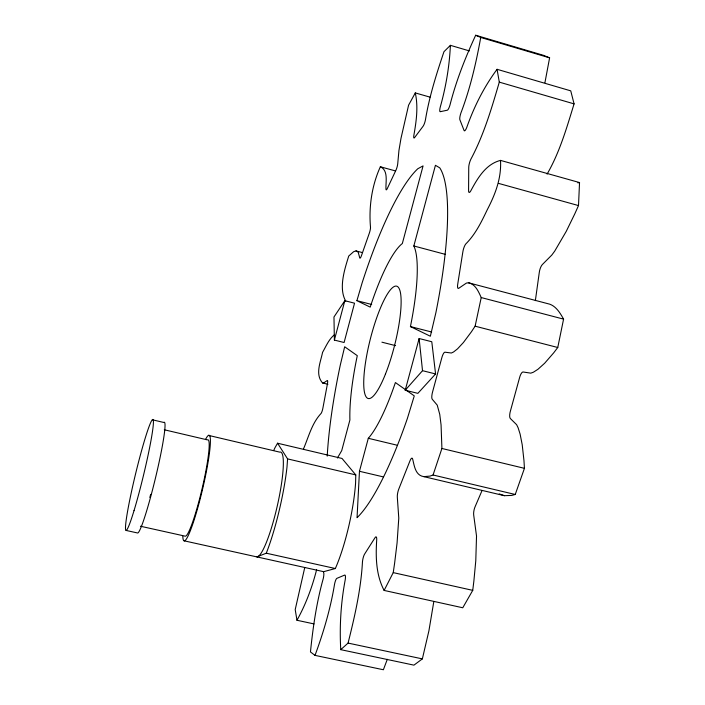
<?xml version="1.0" encoding="UTF-8"?>
<svg xmlns="http://www.w3.org/2000/svg" width="705" height="705" viewBox="0 0 705 705"><rect width="100%" height="100%" fill="white"/><g stroke="black" fill="none" stroke-linecap="round" stroke-linejoin="round"><path stroke-width="1.06" d="M273.848 450.187A70.156 11.456 -77.1 0 1 275.003 447.693L277.558 443.216L342.013 458.453L355.778 474.897L355.584 483.066A69.557 14.673 -77.5 0 1 335.342 568.53L323.648 571.676L184.278 540.85M535.359 300.638L539.246 272.703A6.451 2.009 -74.3 0 1 542.383 264.525L551.803 255.06L554.685 251.165L566.265 231.328L574.778 213.879L578.505 205.569L579.536 182.56L500.515 160.396C485.639 164.115 477.391 178.585 470.667 191.073A6.363 1.569 -74 0 1 468.587 190.288L468.737 167.772A6.283 1.516 -73.8 0 1 470.834 159.286C483.797 134.99 491.605 108.447 499.299 82.133L497.069 69.302L570.75 90.848L574.073 103.873C566.705 127.825 559.717 152.289 547.089 174.117M359.462 471.284L357.047 517.708A186.816 40.758 -75.8 0 0 407.384 418.444L414.276 395.875L395.399 382.551A104.455 22.648 -75.8 0 1 368.301 438.298L359.462 471.284L383.053 476.827M469.398 50.919L450.398 45.331C449.438 66.244 445.904 86.979 440.246 107.125A5.543 1.163 -73.6 0 0 440.334 111.672L447.226 110.227A5.658 1.216 -73.6 0 0 450.001 104.948C456.117 80.881 465.265 57.739 475.681 35.25L543.458 55.316L549.609 57.836L544.939 82.626M277.558 443.216L287.587 458.893L286.997 467.045A70.156 11.456 -77.1 0 1 266.279 553.205L256.832 556.897A53.756 8.777 -77.1 0 0 277.911 503.114A53.756 8.777 -77.1 0 0 279.709 452.134L208.46 435.373M482.044 490.548L475.24 506.401A6.389 1.965 -77.8 0 0 473.716 515.196L476.527 536.029L475.778 560.819L473.875 581.043L472.738 590.358L462.762 607.772L384.119 590.429L393.24 572.619L394.606 563.26L397.074 542.947L398.783 518.122L397.329 497.404A6.451 1.621 -77.4 0 1 398.986 488.539L409.781 461.334A6.512 1.666 -77.1 0 1 412.619 458.929C414.337 465.688 415.245 475.426 423.89 476.65L504.383 495.685L511.733 495.412L515.24 494.478L524.441 468.332L523.965 460.585L522.211 444.714L520.105 434.068L518.104 427.724L516.624 424.692L510.332 418.497A6.521 2.08 -76.3 0 1 510.49 410.768L519.497 377.942A6.53 2.08 -75.8 0 1 523.101 371.993L530.786 373.148L533.359 372.231L537.915 369.314L544.639 363.251L553.645 352.905L557.761 347.494L563.577 319.127C559.955 312.65 555.434 305.045 547.547 303.608L468.428 282.775L466.402 283.084L458.735 288.301A6.556 1.701 -74.9 0 1 457.809 283.595L462.788 252.284A6.512 1.666 -74.6 0 1 465.776 243.974C475.478 234.298 481.436 221.916 487.27 209.72C495.324 194.236 501.537 178.171 500.515 160.396M433.822 601.532L428.904 630.86L422.357 658.884L413.941 665.141L340.753 649.658C339.44 626.269 340.859 602.766 345.238 579.739A5.922 1.331 -78.1 0 0 344.569 575.121L336.999 578.303A5.807 1.278 -78.1 0 0 334.567 584.075C330.566 608.468 323.56 632.226 315.012 655.377L383.379 669.75L387.309 659.298M475.681 35.25L480.731 37.453C476.104 63.089 470.2 88.574 460.92 112.967A5.931 1.331 -73.5 0 0 459.951 119.929L464.022 130.337A6.045 1.392 -73.5 0 0 466.728 127.534C474.024 106.808 483.965 86.988 497.069 69.302M423.89 476.65L430.068 476.078L433.055 475.003L441.912 448.468L441.066 424.93L439.753 414.373L437.232 405.137L432.227 399.215A6.583 1.718 -76.2 0 1 432.694 391.486L441.674 358.29A6.592 1.727 -75.8 0 1 444.952 352.192L451.35 353.011L453.553 351.98L457.51 348.869L463.414 342.515L471.425 331.773L475.117 326.186L481.224 297.563C478.554 291.694 475.47 284.115 468.428 282.775M340.753 649.658L348.067 643.083C354.747 616.373 360.978 589.362 362.467 561.77A6.178 1.454 -78 0 1 364.793 553.786L374.884 537.924A6.274 1.516 -77.9 0 1 376.734 539.448C375.589 556.633 375.897 574.822 384.119 590.429M334.382 340.074L344.824 300.7L354.536 303.194L344.093 342.515L334.382 340.074L333.967 316.994L344.824 300.7M304.736 567.613L295.21 609.587L296.964 620.268L314.025 623.916M413.835 245.975L435.434 165.296L439.753 167.852A186.816 40.758 -75.8 0 1 435.893 312.65L430.358 336.232L410.425 326.582A104.455 22.648 -75.8 0 0 413.835 245.975L445.525 254.417M405.216 390.235L419.131 338.523L431.786 341.74L435.575 373.95L417.862 393.355L405.216 390.235L422.515 370.68L419.131 338.523M316.598 569.781C312.13 587.327 305.785 604.423 296.964 620.268M356.906 300.683L362.123 282.89A186.816 40.758 -75.8 0 1 417.818 168.733L423.07 165.895L402.335 243.525A104.455 22.648 -75.8 0 0 370.213 307.124L356.906 300.683L371.694 304.481M303.573 448.724C308.675 436.721 311.918 423.229 321.048 413.474A4.706 0.872 -76.4 0 0 322.969 407.71L327.349 384.313A4.671 0.864 -76.3 0 0 327.208 380.55L323.445 383.088L322.555 382.947C314.853 374.329 320.652 361.982 322.564 352.368C326.054 346.287 328.838 339.255 334.417 334.778M395.091 170.821L380.356 166.768C371.87 185.441 368.715 206.732 370.495 227.151A4.75 0.89 -75 0 1 369.235 233.417L361.594 255.254A4.706 0.872 -75.2 0 1 359.753 257.889L358.166 252.134L355.999 250.901L353.663 251.676L348.746 256.021C344.719 269.002 338.338 288.239 345.732 301.114M430.006 97.131L415.289 92.919L408.583 105.186L400.995 138.312L398.942 150.465L397.735 163.71A4.97 0.952 -74.4 0 1 395.813 170.478L387.45 188.217A4.891 0.934 -74.6 0 1 385.952 188.737C385.661 181.855 388.517 170.381 380.356 166.768M337.422 458.003L341.714 450.645L349.9 419.986A104.455 22.648 -75.8 0 1 357.285 355.664L344.666 346.763L340.321 364.943A186.816 40.758 -75.8 0 0 327.217 456.135M450.398 45.331L443.974 51.694C436.439 74.007 429.283 96.559 425.441 119.859A5.279 1.066 -73.9 0 1 422.974 126.389L414.751 137.396A5.173 1.022 -74 0 1 413.835 135.475C416.302 121.498 418.4 106.984 415.289 92.919M577.862 182.868L579.536 182.56M348.067 643.083L422.357 658.884M266.279 553.205L335.342 568.53M140.427 526.23L185.344 536.197A49.535 5.525 -76.7 0 0 202.688 486.177A49.535 5.525 -76.7 0 0 207.42 439.894L164.291 429.768M126.107 530.442L137.704 533.006A56.946 4.486 -76.4 0 0 156.157 475.152A56.946 4.486 -76.4 0 0 163.798 422.471L152.421 419.792M393.24 572.619L472.738 590.358M287.587 458.893L355.778 474.897M433.055 475.003L515.24 494.478M368.301 438.298L396.809 445.137M441.912 448.468L524.441 468.332M322.555 382.947L327.895 384.26M422.515 370.68L435.575 373.95M381.916 342.181L395.602 345.644M410.425 326.582L431.663 332.011M475.117 326.186L557.761 347.494M481.224 297.563L563.577 319.127M355.999 250.901L362.379 252.584M498.664 183.423L578.505 205.569M499.299 82.133L574.073 103.873M480.731 37.453L549.609 57.836M499.246 493.923L504.383 495.685M315.012 655.377L310.456 651.94C312.967 627.309 316.51 602.713 323.19 578.831A5.534 1.163 -78 0 0 323.569 572.425M150.676 494.372A49.817 3.922 -76.4 0 1 149.839 497.422M205.49 439.532A54.259 6.045 -76.7 0 1 202.758 488.353A54.259 6.045 -76.7 0 1 182.824 536.285M385.441 374.099A57.916 12.531 -75.8 0 0 396.88 286.239A57.916 12.531 -75.8 0 0 364.943 366.591A57.916 12.531 -75.8 0 0 385.441 374.099M134.02 510.649A57.034 4.018 -76.4 0 0 153.338 420.427A57.034 4.018 -76.4 0 0 130.989 493.976A57.034 4.018 -76.4 0 0 134.02 510.649"/></g></svg>
